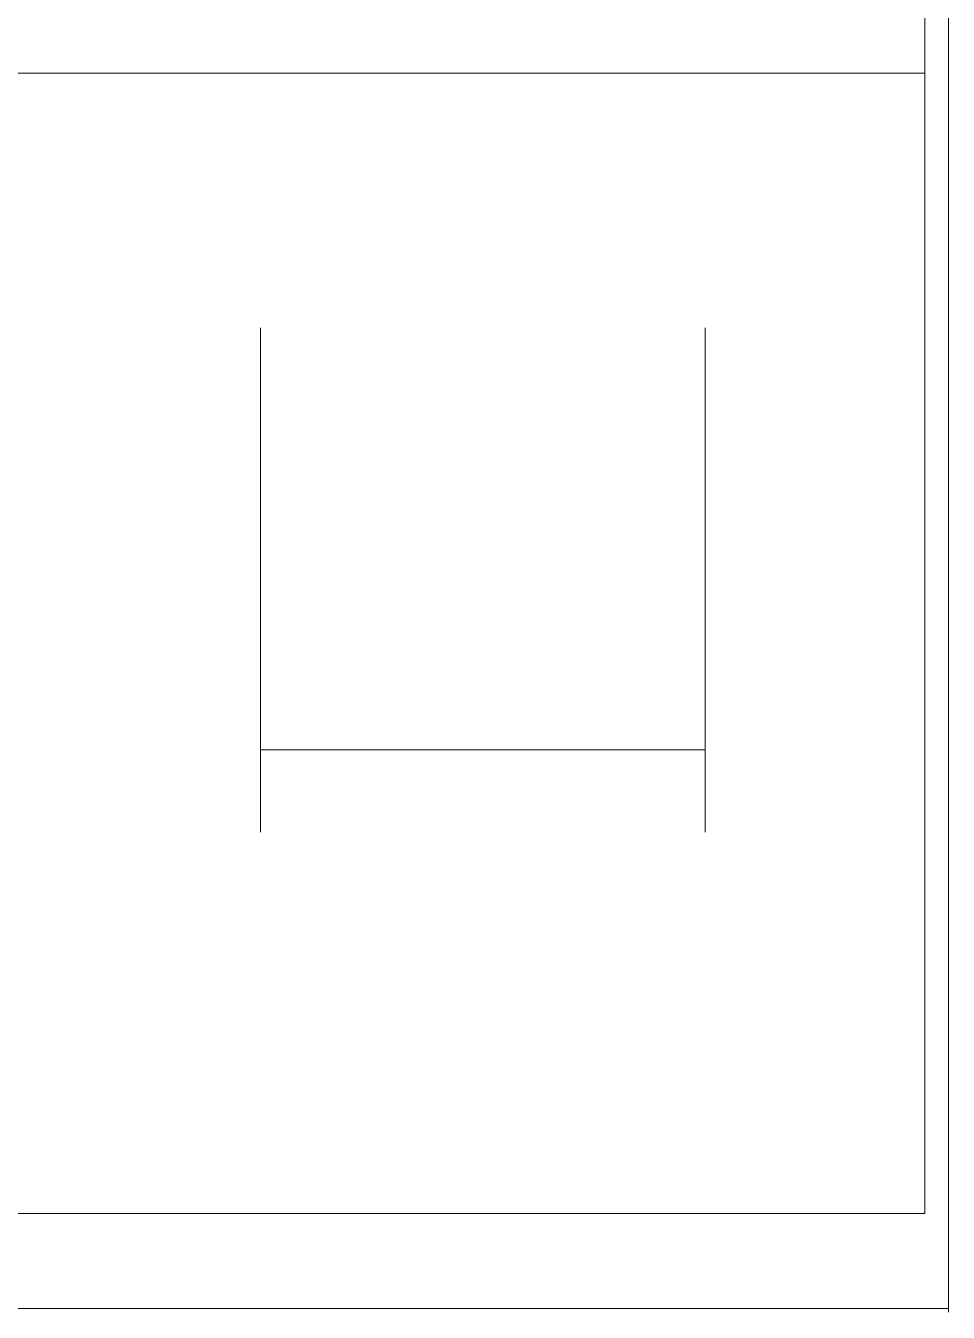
# Model space of a CAD drawing. Header units: inches. Extents: x -281 to 5521, y -151 to 3105.
# Drawn here: x 4226.12 to 4237.52, y 1950.99 to 1966.87 of the extents above; entities that cross this region are included whole.
import ezdxf

# ---------------------------------------------------------------- set-up
doc = ezdxf.new("R2010")
doc.units = ezdxf.units.IN
doc.header["$LTSCALE"] = 48
doc.header["$MEASUREMENT"] = 0
doc.layers.add('Q-SPCQ', color=91, linetype='CONTINUOUS', lineweight=9)

# ---------------------------------------------------------------- blocks, each defined once
blk = doc.blocks.new('Pyxis Med Station 3692 - PYXIS MEDSTATION-299292-SECOND FLOOR INFUSION PLAN')
at = {"layer": 'Q-SPCQ'}
for p, q in [((10.782, -11.923), (10.782, 15.43)), ((10.492, 15.326), (10.492, 3.327)), ((10.492, 3.327), (-11.699, 3.327)), ((10.492, 3.327), (10.492, -10.749)), ((2.289, -5.027), (2.289, 0.185)), ((7.781, 0.185), (7.781, -5.027)), ((2.289, -6.04), (2.289, -5.027)), ((7.781, -5.027), (2.289, -5.027)), ((7.781, -5.027), (7.781, -6.04)), ((10.492, -10.749), (-11.699, -10.749)), ((-12.004, -11.923), (10.782, -11.923)), ((10.782, -11.923), (10.782, -11.968))]:
    blk.add_line(p, q, dxfattribs=at)

msp = doc.modelspace()

# ---------------------------------------------------------------- block references
at = {"layer": 'Q-SPCQ'}
msp.add_blockref('Pyxis Med Station 3692 - PYXIS MEDSTATION-299292-SECOND FLOOR INFUSION PLAN', (4226.736, 1962.956), dxfattribs=at)

doc.saveas('drawing.dxf')
